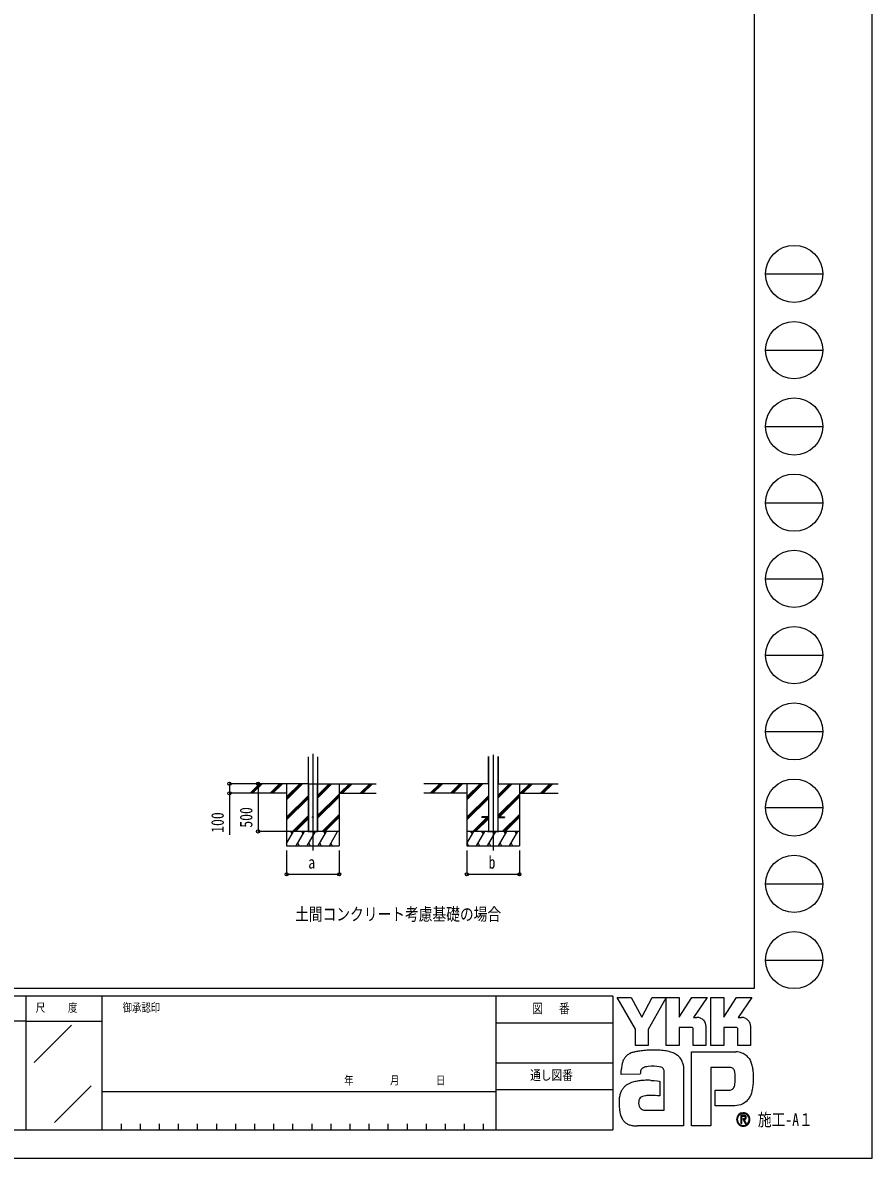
# Model space of a CAD drawing. Units: millimetres, scale not verified. Extents: x -16820 to 16820, y -11880 to 11880.
# Drawn here: x 7909 to 16820, y -11880 to 37 of the extents above; entities that cross this region are included whole.
import ezdxf
from ezdxf.enums import TextEntityAlignment as Align

# ---------------------------------------------------------------- set-up
doc = ezdxf.new("R2010")
doc.units = ezdxf.units.MM
doc.header["$LTSCALE"] = 60
for name, color, linetype in [('0-2_USER1', 3, 'Continuous'), ('0-3_YKK_12', 2, 'Continuous'), ('0-4_YKK_A1', 4, 'Continuous'), ('0-5_YKK_D', 6, 'Continuous'), ('0-6_YKK_ZWAK', 7, 'Continuous')]:
    doc.layers.add(name, color=color, linetype=linetype)
doc.styles.add('ＭＳ ゴシック', font='')
doc.styles.get('ＭＳ ゴシック').set_extended_font_data('MS Gothic')

msp = doc.modelspace()

# ---------------------------------------------------------------- linework, layer by layer
at = {"layer": '0-3_YKK_12'}
for p, q in [((10952.12, -7636.15), (10952.12, -8650)), ((12843.12, -7646.8), (12843.12, -8650))]:
    msp.add_line(p, q, dxfattribs=at)
at = {"layer": '0-4_YKK_A1'}
for p, q in [((10902.12, -7665.65), (10902.12, -8450)), ((11002.12, -7665.65), (11002.12, -8450)), ((11002.12, -7665.65), (11002.12, -8450)), ((12792.72, -7664.65), (12792.72, -7950)), ((12793.12, -7664.65), (12793.12, -8450)), ((12893.12, -7664.65), (12893.12, -8450)), ((12894.72, -7664.65), (12894.72, -7950)), ((10902.12, -7950), (10226.17, -7950)), ((10292.86, -8048.6), (10391.45, -7950)), ((10305.59, -8050), (10405.6, -7950)), ((10319.74, -8050), (10419.74, -7950)), ((10504.99, -8048.6), (10603.59, -7950)), ((10517.73, -8050), (10617.73, -7950)), ((10531.87, -8050), (10631.87, -7950)), ((10677.12, -7950), (10677.12, -8600)), ((10677.12, -8116.88), (10844, -7950)), ((10677.12, -8102.74), (10829.86, -7950)), ((10677.12, -8088.6), (10815.72, -7950)), ((10902.12, -7950), (11002.12, -7950)), ((10904.62, -7950), (10904.62, -8450)), ((10906.12, -7950), (10906.12, -8450)), ((10998.12, -7950), (10998.12, -8450)), ((10999.62, -7950), (10999.62, -8450)), ((11002.12, -8100.25), (11152.37, -7950)), ((11002.12, -8086.11), (11138.23, -7950)), ((11002.12, -8071.96), (11124.09, -7950)), ((11002.12, -7950), (11617.74, -7950)), ((11227.12, -7950), (11227.12, -8600)), ((11236.22, -8050), (11336.22, -7950)), ((11250.36, -8050), (11350.36, -7950)), ((11264.5, -8050), (11364.5, -7950)), ((11448.35, -8050), (11548.35, -7950)), ((11462.49, -8050), (11562.49, -7950)), ((11476.63, -8050), (11576.63, -7950)), ((12792.31, -7950), (12117.17, -7950)), ((12183.86, -8048.6), (12282.45, -7950)), ((12196.59, -8050), (12296.6, -7950)), ((12210.74, -8050), (12310.74, -7950)), ((12395.99, -8048.6), (12494.59, -7950)), ((12408.73, -8050), (12508.73, -7950)), ((12422.87, -8050), (12522.87, -7950)), ((12568.12, -7950), (12568.12, -8600)), ((12568.12, -8116.88), (12735, -7950)), ((12568.12, -8102.74), (12720.86, -7950)), ((12568.12, -8088.6), (12706.72, -7950)), ((12791.82, -7950), (12792.42, -7950)), ((12893.12, -8100.25), (13043.37, -7950)), ((12893.12, -8086.11), (13029.23, -7950)), ((12893.12, -8071.96), (13015.09, -7950)), ((12893.12, -7950), (12893.22, -7950)), ((12893.22, -7950), (12893.52, -7950)), ((12893.93, -7950), (13526.33, -7950)), ((12894.42, -7950), (12894.72, -7950)), ((13118.12, -7950), (13118.12, -8600)), ((13127.22, -8050), (13227.22, -7950)), ((13141.36, -8050), (13241.36, -7950)), ((13155.5, -8050), (13255.5, -7950)), ((13339.35, -8050), (13439.35, -7950)), ((13353.49, -8050), (13453.49, -7950)), ((13367.63, -8050), (13467.63, -7950)), ((10677.12, -8050), (10226.17, -8050)), ((10677.12, -8300.73), (10902.12, -8075.73)), ((10677.12, -8314.87), (10902.12, -8089.87)), ((11002.12, -8284.09), (11227.12, -8059.1)), ((11002.12, -8298.24), (11227.12, -8073.24)), ((11002.12, -8312.38), (11227.12, -8087.38)), ((11227.12, -8050), (11617.74, -8050)), ((12568.12, -8050), (12117.17, -8050)), ((12568.12, -8300.73), (12793.12, -8075.73)), ((12568.12, -8314.87), (12793.12, -8089.87)), ((12893.12, -8284.09), (13118.12, -8059.1)), ((12895.86, -8295.5), (13118.12, -8073.24)), ((12910, -8295.5), (13118.12, -8087.38)), ((13118.12, -8050), (13526.33, -8050)), ((10677.12, -8329.01), (10902.12, -8104.01)), ((12568.12, -8329.01), (12793.12, -8104.01)), ((10739.98, -8450), (10902.12, -8287.86)), ((10754.12, -8450), (10902.12, -8302)), ((10768.26, -8450), (10902.12, -8316.14)), ((11048.34, -8450), (11227.12, -8271.23)), ((11062.49, -8450), (11227.12, -8285.37)), ((11076.63, -8450), (11227.12, -8299.51)), ((12630.98, -8450), (12776.48, -8304.5)), ((12645.12, -8450), (12790.62, -8304.5)), ((12659.26, -8450), (12793.12, -8316.14)), ((12793.12, -8295.5), (12725.62, -8295.5)), ((12725.62, -8295.5), (12725.62, -8304.5)), ((12793.12, -8304.5), (12725.62, -8304.5)), ((12785.48, -8295.5), (12793.12, -8287.86)), ((12785.48, -8295.5), (12793.12, -8287.86)), ((12893.12, -8295.5), (12960.62, -8295.5)), ((12893.12, -8312.38), (12901, -8304.5)), ((12893.12, -8312.38), (12901, -8304.5)), ((12893.12, -8304.5), (12960.62, -8304.5)), ((12939.35, -8450), (13118.12, -8271.23)), ((12953.49, -8450), (13118.12, -8285.37)), ((12960.62, -8295.5), (12960.62, -8304.5)), ((12967.63, -8450), (13118.12, -8299.51)), ((11227.12, -8450), (10677.12, -8450)), ((10677.12, -8575.45), (10749.55, -8450)), ((10734.55, -8475.98), (10719.55, -8450)), ((10778.42, -8600), (10865.02, -8450)), ((10850.02, -8475.98), (10835.02, -8450)), ((10893.89, -8600), (10980.49, -8450)), ((10965.49, -8475.98), (10950.49, -8450)), ((11009.36, -8600), (11095.96, -8450)), ((11080.96, -8475.98), (11065.96, -8450)), ((11124.83, -8600), (11211.43, -8450)), ((13118.12, -8450), (12568.12, -8450)), ((12568.12, -8575.45), (12640.55, -8450)), ((12625.55, -8475.98), (12610.55, -8450)), ((12669.42, -8600), (12756.02, -8450)), ((12741.02, -8475.98), (12726.02, -8450)), ((12782.22, -8450), (12904.02, -8450)), ((12784.89, -8600), (12871.49, -8450)), ((12856.49, -8475.98), (12841.49, -8450)), ((12900.36, -8600), (12986.96, -8450)), ((12971.96, -8475.98), (12956.96, -8450)), ((13015.83, -8600), (13102.43, -8450)), ((13087.43, -8475.98), (13072.43, -8450)), ((10793.42, -8574.02), (10808.41, -8600)), ((10908.89, -8574.02), (10923.88, -8600)), ((11024.36, -8574.02), (11039.36, -8600)), ((11139.83, -8574.02), (11154.82, -8600)), ((12568.95, -8574.02), (12583.95, -8600)), ((12684.42, -8574.02), (12699.41, -8600)), ((12799.89, -8574.02), (12814.88, -8600)), ((12915.36, -8574.02), (12930.36, -8600)), ((13030.83, -8574.02), (13045.83, -8600)), ((10677.12, -8600), (11227.12, -8600)), ((12568.12, -8600), (13118.12, -8600))]:
    msp.add_line(p, q, dxfattribs=at)
for points in [[(10902.12, -7665.65), (10902.12, -8450), (11002.12, -8450)], [(12791.52, -7664.65), (12791.52, -7950), (12791.82, -7950)], [(12893.52, -7664.65), (12893.52, -7950), (12893.82, -7950), (12894.42, -7950)], [(12792.42, -7950), (12792.72, -7950), (12793.02, -7950), (12793.12, -7950)]]:
    msp.add_lwpolyline(points, dxfattribs=at)
msp.add_circle((10952.12, -8300), 5, dxfattribs=at)
at = {"layer": '0-5_YKK_D'}
for p, q in [((10225.17, -7950), (10076.12, -7950)), ((10377.12, -7950), (10377.12, -8450)), ((10225.17, -8050), (10076.12, -8050)), ((10676.12, -8450), (10376.12, -8450)), ((10677.12, -8650), (10677.12, -8901)), ((11227.12, -8650), (11227.12, -8901)), ((12568.12, -8651), (12568.12, -8901)), ((13118.12, -8651), (13118.12, -8901)), ((10677.12, -8900), (11227.12, -8900)), ((12568.12, -8900), (13118.12, -8900))]:
    msp.add_line(p, q, dxfattribs=at)
msp.add_lwpolyline([(10077.12, -7950), (10077.12, -8050), (10077.12, -8484.4)], dxfattribs=at)
for centre in [(10077.12, -7950), (10377.12, -7950), (10077.12, -8050), (10377.12, -8450), (10677.12, -8900), (11227.12, -8900), (12568.12, -8900), (13118.12, -8900)]:
    msp.add_circle(centre, 17, dxfattribs=at)
at = {"layer": '0-6_YKK_ZWAK'}
for p, q in [((15580.08, 11100), (15580.08, -10100)), ((15700.08, -2600), (16300.08, -2600)), ((15700.08, -3400), (16300.08, -3400)), ((15700.08, -4200), (16300.08, -4200)), ((15700.08, -5000), (16300.08, -5000)), ((15700.08, -5800), (16300.08, -5800)), ((15700.08, -6600), (16300.08, -6600)), ((15700.08, -7400), (16300.08, -7400)), ((15700.08, -8200), (16300.08, -8200)), ((15700.08, -9000), (16300.08, -9000)), ((15700.08, -9800), (16300.08, -9800)), ((15580.08, -10100), (-15619.92, -10100)), ((7940.08, -10180), (7940.08, -11580)), ((8740.08, -10180), (7940.08, -10180)), ((12870.08, -10180), (8740.08, -10180)), ((8740.08, -10180), (8740.08, -11580)), ((12870.08, -10180), (12870.08, -11580)), ((14100.08, -10180), (12870.08, -10180)), ((14100.08, -10180), (14100.08, -11580)), ((7940.08, -10440), (5180.08, -10440)), ((7940.08, -10440), (8740.08, -10440)), ((8028.42, -10873.16), (8420.15, -10481.43)), ((12870.08, -10460), (14100.08, -10460)), ((12870.08, -10880), (14100.08, -10880)), ((8242.69, -11503.95), (8627.57, -11119.07)), ((8740.08, -11180), (12870.08, -11180)), ((14100.08, -11160), (12870.08, -11160)), ((8940.08, -11520), (8940.08, -11580)), ((9140.08, -11520), (9140.08, -11580)), ((9340.08, -11520), (9340.08, -11580)), ((9540.08, -11520), (9540.08, -11580)), ((9740.08, -11520), (9740.08, -11580)), ((9940.08, -11520), (9940.08, -11580)), ((10140.08, -11520), (10140.08, -11580)), ((10340.08, -11520), (10340.08, -11580)), ((10540.08, -11520), (10540.08, -11580)), ((10740.08, -11520), (10740.08, -11580)), ((10940.08, -11520), (10940.08, -11580)), ((11140.08, -11520), (11140.08, -11580)), ((11340.08, -11520), (11340.08, -11580)), ((11540.08, -11520), (11540.08, -11580)), ((11740.08, -11520), (11740.08, -11580)), ((11940.08, -11520), (11940.08, -11580)), ((12140.08, -11520), (12140.08, -11580)), ((12340.08, -11520), (12340.08, -11580)), ((12540.08, -11520), (12540.08, -11580)), ((12740.08, -11520), (12740.08, -11580)), ((15466.69, -11535.92), (15466.69, -11535.92)), ((5180.08, -11580), (7940.08, -11580)), ((7940.08, -11580), (8740.08, -11580)), ((8740.08, -11580), (12870.08, -11580)), ((12870.08, -11580), (14100.08, -11580))]:
    msp.add_line(p, q, dxfattribs=at)
for points in [[(-16820, -11880), (16820, -11880), (16820, 11880), (-16820, 11880)], [(14144.08, -10192), (14291.32, -10192), (14401.89, -10400.4), (14512.16, -10192), (14659.51, -10192), (14470.69, -10527.96), (14470.69, -10696.54), (14336.39, -10696.54), (14336.39, -10523.43)]]:
    msp.add_lwpolyline(points, close=True, dxfattribs=at)
for points in [[(7940.08, -10180), (5180.08, -10180), (5180.08, -11580)], [(14922.19, -10506.44), (14795.08, -10506.44), (14795.08, -10696.39), (14659.66, -10696.39), (14659.66, -10192), (14795.08, -10192), (14795.08, -10398.34), (14928.28, -10192), (15087.35, -10192), (14944.64, -10400.85), (14949.7, -10400.85), (14955.28, -10400.85), (14961.01, -10400.85), (14966.53, -10400.85), (14971.46, -10400.85), (14975.44, -10400.85), (14978.1, -10400.85), (14979.07, -10400.85)], [(15390.05, -10506.44), (15263.08, -10506.44), (15263.08, -10696.54), (15127.58, -10696.54), (15127.58, -10192), (15263.08, -10192), (15263.08, -10398.34), (15396.13, -10192), (15555.21, -10192), (15412.49, -10400.85), (15417.6, -10400.85), (15423.21, -10400.85), (15428.95, -10400.85), (15434.45, -10400.85), (15439.37, -10400.85), (15443.32, -10400.85), (15445.97, -10400.85), (15446.93, -10400.85)], [(15018.02, -10408.85), (15034.2, -10418.09), (15047.89, -10430.13), (15058.9, -10444.47), (15067.02, -10460.6), (15072.04, -10477.99), (15073.77, -10496.14), (15073.77, -10696.87), (14941.64, -10696.87), (14941.64, -10525.64)], [(15485.93, -10408.85), (15502.15, -10418.09), (15515.9, -10430.13), (15526.96, -10444.47), (15535.13, -10460.6), (15540.19, -10477.99), (15541.92, -10496.14), (15541.92, -10696.54), (15409.5, -10696.54), (15409.5, -10525.64)], [(15315.48, -10926.03), (15124.78, -10926.03), (15124.78, -11540), (14924.92, -11540), (14924.92, -10763.17), (15389.41, -10763.17)], [(15514.85, -10818.05), (15527.89, -10834.5), (15537.65, -10850.44), (15544.46, -10864.86)], [(14419.18, -10929.25), (14409.89, -10934.48), (14402.64, -10940.87), (14397.15, -10948.33), (14393.17, -10956.78), (14390.42, -10966.12), (14388.64, -10976.28), (14387.56, -10987.16), (14386.92, -10998.67), (14186.98, -10999.16), (14187.56, -10971.81), (14188.67, -10941.09)], [(14830.83, -10876.66), (14836.51, -10899.61), (14839.72, -10924.17), (14840.74, -10950.34), (14840.74, -11540), (14358.21, -11540)], [(14495.79, -11062.11), (14533.63, -11064.61), (14563.38, -11067.94), (14582.84, -11071.07), (14589.82, -11072.93), (14589.82, -11225.89), (14567.69, -11223.56), (14543.42, -11222.24), (14518.59, -11221.73), (14494.75, -11221.81), (14473.47, -11222.25), (14456.33, -11222.84), (14444.9, -11223.35), (14440.74, -11223.57), (14423.45, -11226.73), (14408.54, -11231.68), (14396.01, -11238.45), (14385.87, -11247.08), (14378.11, -11257.59), (14372.73, -11270.02), (14369.74, -11284.4), (14369.14, -11300.76), (14371.05, -11318.75), (14374.87, -11333.63), (14380.37, -11345.67), (14387.31, -11355.16), (14395.44, -11362.38), (14404.54, -11367.62), (14414.35, -11371.16), (14424.64, -11373.29), (14637.05, -11373.29), (14637.05, -10980.3), (14637.11, -10972.5), (14636.7, -10964.89), (14635.71, -10957.55), (14634, -10950.58), (14631.45, -10944.1), (14627.94, -10938.19), (14623.35, -10932.95), (14617.55, -10928.5)], [(14617.55, -10928.5), (14605.09, -10923.61), (14585.18, -10919.46), (14559.76, -10916.41), (14530.83, -10914.78), (14500.33, -10914.91), (14470.25, -10917.14)], [(15383.31, -11043.99), (15383.06, -11018.53), (15381.84, -10995.59), (15378.97, -10975.45), (15373.75, -10958.37)], [(15498.25, -11283.89), (15479.8, -11298.23), (15460.58, -11309.5), (15440.73, -11317.92), (15420.4, -11323.68), (15399.74, -11326.98), (15378.88, -11328.04), (15173.44, -11328.04), (15173.44, -11166.65), (15289.29, -11166.65), (15310.65, -11166.35), (15329.43, -11164.54), (15345.54, -11159.81)], [(15498.42, -11450.39), (15498.33, -11448.04), (15498.03, -11445.79), (15497.55, -11443.62), (15496.87, -11441.55), (15496.01, -11439.59), (15494.96, -11437.75), (15493.73, -11436.03), (15492.32, -11434.45), (15490.47, -11432.81), (15488.41, -11431.38), (15486.16, -11430.17), (15483.73, -11429.17), (15481.11, -11428.39), (15478.33, -11427.83), (15475.4, -11427.49), (15472.31, -11427.37), (15441.99, -11427.37), (15441.99, -11516.56), (15451.16, -11516.56), (15451.16, -11436.47), (15472.31, -11436.47), (15474.49, -11436.54), (15476.55, -11436.75), (15478.47, -11437.11), (15480.25, -11437.6), (15481.89, -11438.22), (15483.37, -11438.98), (15484.7, -11439.87), (15485.86, -11440.89)], [(15489.44, -11450.39), (15488.88, -11454.67), (15487.35, -11458.05), (15485.05, -11460.63), (15482.18, -11462.5), (15478.97, -11463.78), (15475.62, -11464.56), (15472.33, -11464.96), (15469.31, -11465.06), (15461.38, -11465.06), (15465.38, -11471.88), (15491.57, -11516.86), (15502.06, -11516.86), (15476.8, -11473.56), (15479.17, -11473.09), (15481.42, -11472.5), (15483.56, -11471.78), (15485.58, -11470.93), (15487.47, -11469.96), (15489.23, -11468.86), (15490.85, -11467.64), (15492.32, -11466.3)]]:
    msp.add_lwpolyline(points, dxfattribs=at)
for centre in [(16000.08, -2600), (16000.08, -3400), (16000.08, -4200), (16000.08, -5000), (16000.08, -5800), (16000.08, -6600), (16000.08, -7400), (16000.08, -8200), (16000.08, -9000), (16000.08, -9800)]:
    msp.add_circle(centre, 300, dxfattribs=at)
for centre, radius, start, end in [((14979.26, -10500.76), 99.91, 78.26798, 90.11215), ((14980.7, -10493.48), 92.5, 66.19963, 78.22058), ((15447.12, -10500.93), 100.09, 78.27851, 90.10826), ((15448.5, -10493.92), 92.94, 66.2483, 78.23226), ((14922.9, -10525.17), 18.75, 358.57817, 92.1683), ((15390.84, -10525.08), 18.66, 358.29941, 92.43455), ((14366.42, -10925.15), 174.32, 152.2125, 163.4865), ((14339.75, -10911.36), 144.29, 138.03852, 152.12015), ((14339.73, -10912.03), 144.73, 122.60463, 137.83438), ((14358.86, -10942.98), 181.11, 108.37421, 122.42809), ((14389.17, -11050.77), 293, 100.93159, 107.35499), ((14488.21, -11531.27), 783.59, 97.86054, 101.37938), ((14534.71, -11854.32), 1109.97, 94.90201, 97.9576), ((14537.88, -11880.18), 1136.01, 91.6169, 94.94971), ((14533.48, -11696.24), 952.01, 87.51794, 91.66439), ((14545.84, -11431.1), 686.59, 81.92631, 87.59083), ((14582.35, -11180.92), 433.76, 73.67137, 82.05943), ((14636.5, -10999.67), 244.6, 60.60528, 73.9085), ((14658.67, -10955.46), 195.21, 52.17347, 59.90542), ((14678.5, -10929.79), 162.78, 43.55042, 52.14561), ((14689.43, -10919.23), 147.59, 34.48659, 43.50182), ((14689.5, -10919.01), 147.4, 25.58915, 34.43128), ((15381.82, -10976.85), 213.82, 78.73198, 87.96551), ((15388.09, -10944.79), 181.15, 69.03034, 78.69541), ((15393.93, -10929.2), 164.51, 59.39484, 68.9885), ((15396.64, -10924.46), 159.04, 50.3012, 59.3616), ((15395.65, -10925.57), 160.53, 42.05209, 50.28551), ((14551.22, -10961.83), 363.14, 171.55622, 176.72493), ((14428.16, -10943.47), 238.72, 163.48385, 171.57982), ((14471.96, -11054.52), 135.93, 102.4979, 112.84632), ((14498.26, -11167.97), 252.4, 96.37207, 102.75341), ((14676.39, -10925.15), 161.88, 17.43089, 25.54591), ((15316.57, -11024.04), 98.02, 77.94572, 90.63794), ((15325.08, -10984.07), 57.15, 60.20991, 77.92418), ((15330.61, -10973.68), 45.39, 39.8078, 59.75378), ((15322.85, -10979.62), 55.15, 22.65544, 39.38165), ((15316.37, -10971.25), 251.69, 14.76267, 25.00486), ((15162.01, -11013.32), 411.68, 7.9139, 14.95041), ((15007.83, -11035.74), 567.48, 2.54376, 8.01251), ((14387.97, -11351.6), 281.87, 106.61303, 112.59024), ((14428.1, -11486.45), 422.57, 99.87193, 106.59825), ((14450.58, -11613.09), 551.18, 94.78469, 99.91711), ((14461.52, -11739.08), 677.65, 90.80099, 94.81812), ((14463.18, -11832.9), 771.48, 87.57779, 90.82714), ((14928.81, -11046.31), 454.5, 355.2339, 0.29193), ((14944.68, -11042.01), 630.7, 352.8937, 357.82206), ((14919.45, -11040.38), 655.97, 357.76419, 2.60674), ((14369.83, -11265.16), 203.61, 153.89178, 164.94341), ((14339.71, -11250.68), 170.2, 142.04688, 153.80771), ((14333.9, -11246.51), 163.05, 130.60221, 141.94427), ((14343.5, -11258.05), 178.07, 120.60724, 130.53081), ((14362.46, -11290.29), 215.47, 112.58838, 120.58162), ((15326.88, -11117.71), 46.05, 293.91672, 314.09376), ((15320.6, -11112.17), 54.4, 314.78099, 333.92928), ((15280.2, -11092.55), 99.31, 334.00676, 347.34989), ((15169.99, -11067.03), 212.44, 347.14308, 355.40008), ((15253.62, -11100.47), 315.9, 339.22498, 347.31457), ((15076.6, -11059.17), 497.67, 347.15166, 352.97565), ((14552.53, -11293.95), 389.16, 174.55588, 182.47272), ((14769.99, -11290.53), 606.59, 181.90948, 187.89042), ((14435.93, -11282.78), 272.02, 164.97537, 174.56739), ((15364.91, -11133.55), 200.95, 311.57033, 318.66243), ((15341.65, -11113.15), 231.89, 318.67367, 325.29112), ((15401.44, -11157.7), 157.39, 326.23251, 339.61931), ((14514.77, -11326.42), 348.86, 187.80471, 196.36971), ((14380.02, -11366.23), 208.35, 196.3102, 208.20993), ((15466.81, -11472.76), 70.56, 90.09157, 179.92363), ((15466.36, -11472.53), 62.75, 134.8007, 180.12175), ((15466.55, -11472.18), 62.62, 89.86602, 135.149), ((15466.82, -11472.65), 63.1, 45.03108, 90.11509), ((15466.8, -11472.62), 70.43, 44.93442, 90.08536), ((15466.86, -11472.67), 63.09, 0.00643, 45.07115), ((15467.36, -11472.41), 69.88, 359.78949, 45.13288), ((14321.34, -11397.46), 141.88, 208.29777, 223.35561), ((14308.1, -11409.1), 124.27, 223.64205, 239.63663), ((14319.09, -11389.12), 147.06, 239.8785, 253.65355), ((14339.2, -11320.03), 219.02, 253.69102, 263.74909), ((14356.23, -11168.39), 371.62, 263.68487, 270.30455), ((15466.38, -11472.84), 70.14, 179.86065, 225.14399), ((15466.11, -11472.93), 62.49, 179.75513, 225.29722), ((15466.71, -11472.84), 70.37, 224.94536, 269.98445), ((15466.57, -11473.5), 62.42, 224.62822, 270.10973), ((15466.59, -11472.56), 63.35, 270.09072, 359.90926), ((15466.71, -11472.5), 70.72, 269.98802, 314.93777), ((15476.03, -11450.01), 13.41, 358.3894, 42.86139), ((15476.3, -11451.03), 22.14, 316.37674, 1.6565), ((15467.19, -11472.95), 70.06, 314.92572, 0.23508)]:
    msp.add_arc(centre, radius, start, end, dxfattribs=at)

# ---------------------------------------------------------------- texts
at = {"layer": '0-2_USER1', "style": 'ＭＳ ゴシック', "width": 0.8}
msp.add_text('土間コンクリート考慮基礎の場合', height=132, dxfattribs=at).set_placement((10766, -9424), align=Align.BOTTOM_LEFT)
at = {"layer": '0-5_YKK_D', "style": 'ＭＳ ゴシック', "width": 0.8}
for s, p in [('500', (10357.12, -8410.66)), ('100', (10057.12, -8464.4))]:
    msp.add_text(s, height=132, rotation=90, dxfattribs=at).set_placement(p, align=Align.BOTTOM_LEFT)
for s, p in [('a', (10904.12, -8880)), ('b', (12795.12, -8880))]:
    msp.add_text(s, height=132, dxfattribs=at).set_placement(p, align=Align.BOTTOM_LEFT)
at = {"layer": '0-6_YKK_ZWAK', "style": 'ＭＳ ゴシック', "width": 0.8}
for s, height, p in [('尺     度', 87.98, (8045.68, -10370)), ('御承認印', 87.98, (8956.55, -10370)), ('図\u3000 番', 102.6, (13253.61, -10390)), ('通し図番', 102.6, (13231.21, -11090)), ('年        月        日', 87.98, (11279.63, -11132.86)), ('施工-A１', 132, (15620.08, -11580))]:
    msp.add_text(s, height=height, dxfattribs=at).set_placement(p, align=Align.BOTTOM_LEFT)

doc.saveas('drawing.dxf')
